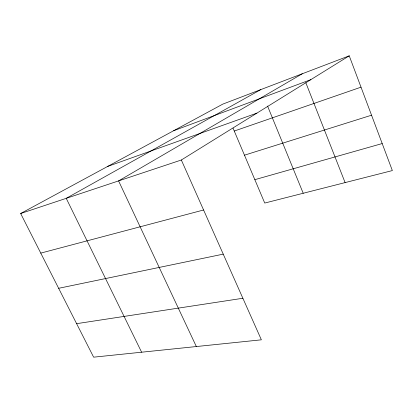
<?xml version="1.0" encoding="UTF-8"?>
<svg xmlns="http://www.w3.org/2000/svg" width="413" height="413" viewBox="0 0 413 413"><rect width="100%" height="100%" fill="white"/><g stroke="black" fill="none" stroke-linecap="round" stroke-linejoin="round"><path stroke-width="0.62" d="M181.338 160.001L261.372 339.816L93.632 357.173L20.65 213.511L181.338 160.001L349.238 55.827L392.35 170.569L264.738 203.057L233.02 128.102M302.306 73.751L118.583 180.899L196.335 346.543M260.825 89.59L66.23 198.333L141.618 352.206M20.65 213.511L222.855 104.091L349.238 55.827M173.661 130.714L310.85 79.647M107.607 166.454L256.907 113.116M234.259 131.035L361.014 87.169M244.481 155.185L371.55 115.206M254.842 179.67L382.201 143.554M40.768 253.112L203.588 209.99M58.646 288.3L223.237 254.14M76.612 323.673L242.875 298.263M267.562 106.069L303.209 193.263M305.806 82.662L345.103 182.598"/></g></svg>
